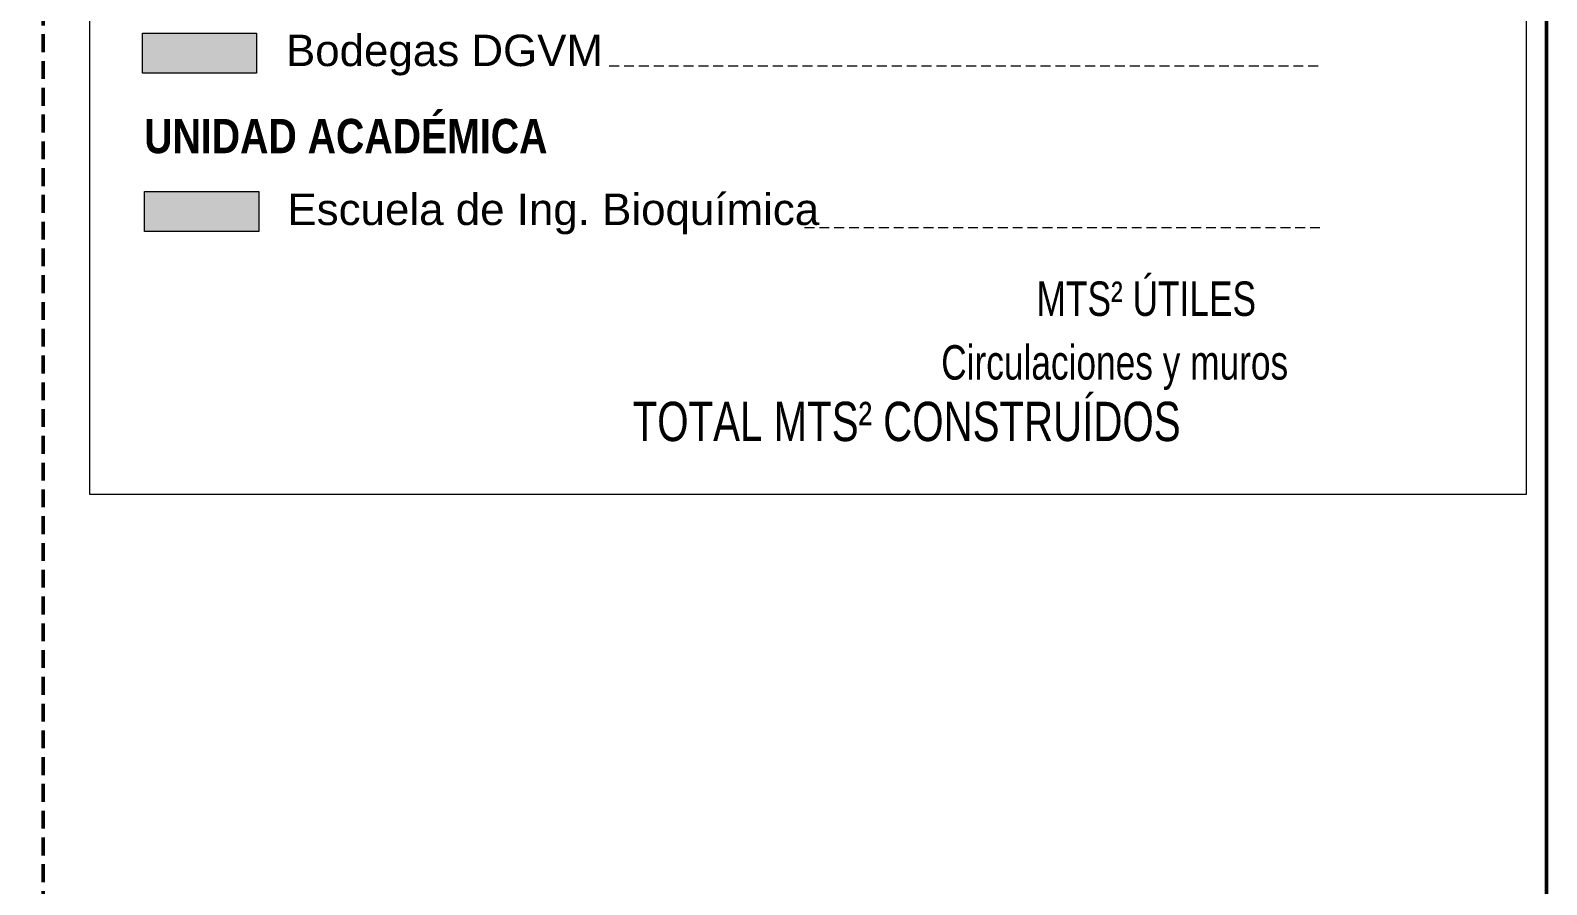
# Model space of a CAD drawing. Header units: millimetres. Extents: x -11418 to -10492, y 10656 to 11360.
# Drawn here: x -10529.79 to -10491.56, y 11193.51 to 11215.05 of the extents above; entities that cross this region are included whole.
import ezdxf

# ---------------------------------------------------------------- set-up
doc = ezdxf.new("R2010")
doc.units = ezdxf.units.MM
doc.linetypes.add('CONTINUA', pattern=[0])
doc.linetypes.add('DASHED2', pattern=[0.375, 0.25, -0.125])
doc.layers.get('0').update_dxf_attribs({"lineweight": 0})
doc.layers.add('proyección', color=252, linetype='CONTINUA', lineweight=5)
doc.layers.add('y_hatch bioquimica', color=101, linetype='Continuous')
doc.layers.add('z6_ hatch marketing y vínculos', color=181, linetype='Continuous')
doc.styles.add('1', font='romans.shx', dxfattribs={"height": 40})
doc.styles.add('PATO', font='romans.shx', dxfattribs={"height": 0.22})

msp = doc.modelspace()

# ---------------------------------------------------------------- hatches: boundary and pattern name
at = {"layer": 'y_hatch bioquimica'}
msp.add_hatch(color=256, dxfattribs=at).paths.add_polyline_path([(-10524.029, 11209.976), (-10524.029, 11210.984), (-10526.909, 11210.984), (-10526.909, 11209.976)])
at = {"layer": 'z6_ hatch marketing y vínculos'}
msp.add_hatch(color=256, dxfattribs=at).paths.add_polyline_path([(-10524.085, 11214.976), (-10526.965, 11214.976), (-10526.965, 11213.968), (-10524.085, 11213.968)])

# ---------------------------------------------------------------- linework, layer by layer
at = {"color": 251, "linetype": 'CONTINUA', "lineweight": 50, "ltscale": 1.8, "flags": 128}
msp.add_lwpolyline([(-10687.871, 11171.972), (-10499.007, 11171.972, 0.414214), (-10491.562, 11179.416), (-10491.562, 11285.285), (-10687.871, 11285.285)], format="xyb", close=True, dxfattribs=at)
at = {"color": 251, "linetype": 'DASHED2', "lineweight": 50, "ltscale": 1.8, "flags": 128}
msp.add_lwpolyline([(-10529.471, 11171.972), (-10529.471, 11285.285)], dxfattribs=at)
for points in [[(-10526.965, 11214.976), (-10524.085, 11214.976), (-10524.085, 11213.968), (-10526.965, 11213.968)], [(-10526.965, 11214.976), (-10524.085, 11214.976), (-10524.085, 11213.968), (-10526.965, 11213.968)], [(-10526.909, 11210.984), (-10524.029, 11210.984), (-10524.029, 11209.976), (-10526.909, 11209.976)]]:
    msp.add_lwpolyline(points, close=True)
at = {"color": 250, "linetype": 'DASHED2'}
for points in [[(-10515.197, 11214.152), (-10497.277, 11214.152)], [(-10510.274, 11210.08), (-10497.277, 11210.08)]]:
    msp.add_lwpolyline(points, dxfattribs=at)
at = {"layer": 'proyección', "color": 251}
msp.add_lwpolyline([(-10528.294, 11245.479), (-10492.08, 11245.479), (-10492.08, 11203.347), (-10528.294, 11203.347)], close=True, dxfattribs=at)

# ---------------------------------------------------------------- texts
at = {"attachment_point": 1}
for s, insert, char_height, width, style in [('{\\fSwis721 Lt BT|b0|i0|c0|p34;Bodegas DGVM}', (-10523.346, 11214.937), 0.792, 29.59183, 'PATO'), ('{\\fSwis721 Cn BT|b1|i0|c0|p34;\\C250;UNIDAD ACADÉMICA}', (-10526.92, 11212.813), 0.864, 40.59236, 'PATO'), ('{\\fSwis721 Lt BT|b0|i0|c0|p34;Escuela de Ing. Bioquímica}', (-10523.309, 11210.931), 0.792, 29.59183, 'PATO'), ('{\\fSwis721 LtCn BT|b0|i0|c0|p34;TOTAL MTS² CONSTRUÍDOS            }', (-10514.606, 11205.682), 0.99024, 35.6149, '1')]:
    msp.add_mtext(s, dxfattribs=dict(at, insert=insert, char_height=char_height, width=width, style=style))
at = {"color": 250, "char_height": 0.86747, "width": 33.4959, "attachment_point": 1, "style": '1'}
for s, insert in [('{\\fSwis721 LtCn BT|b0|i0|c0|p34;MTS² ÚTILES                  }', (-10504.422, 11208.715)), ('{\\fSwis721 LtCn BT|b0|i0|c0|p34;Circulaciones y muros^I  }', (-10506.826, 11207.109))]:
    msp.add_mtext(s, dxfattribs=dict(at, insert=insert))

doc.saveas('drawing.dxf')
